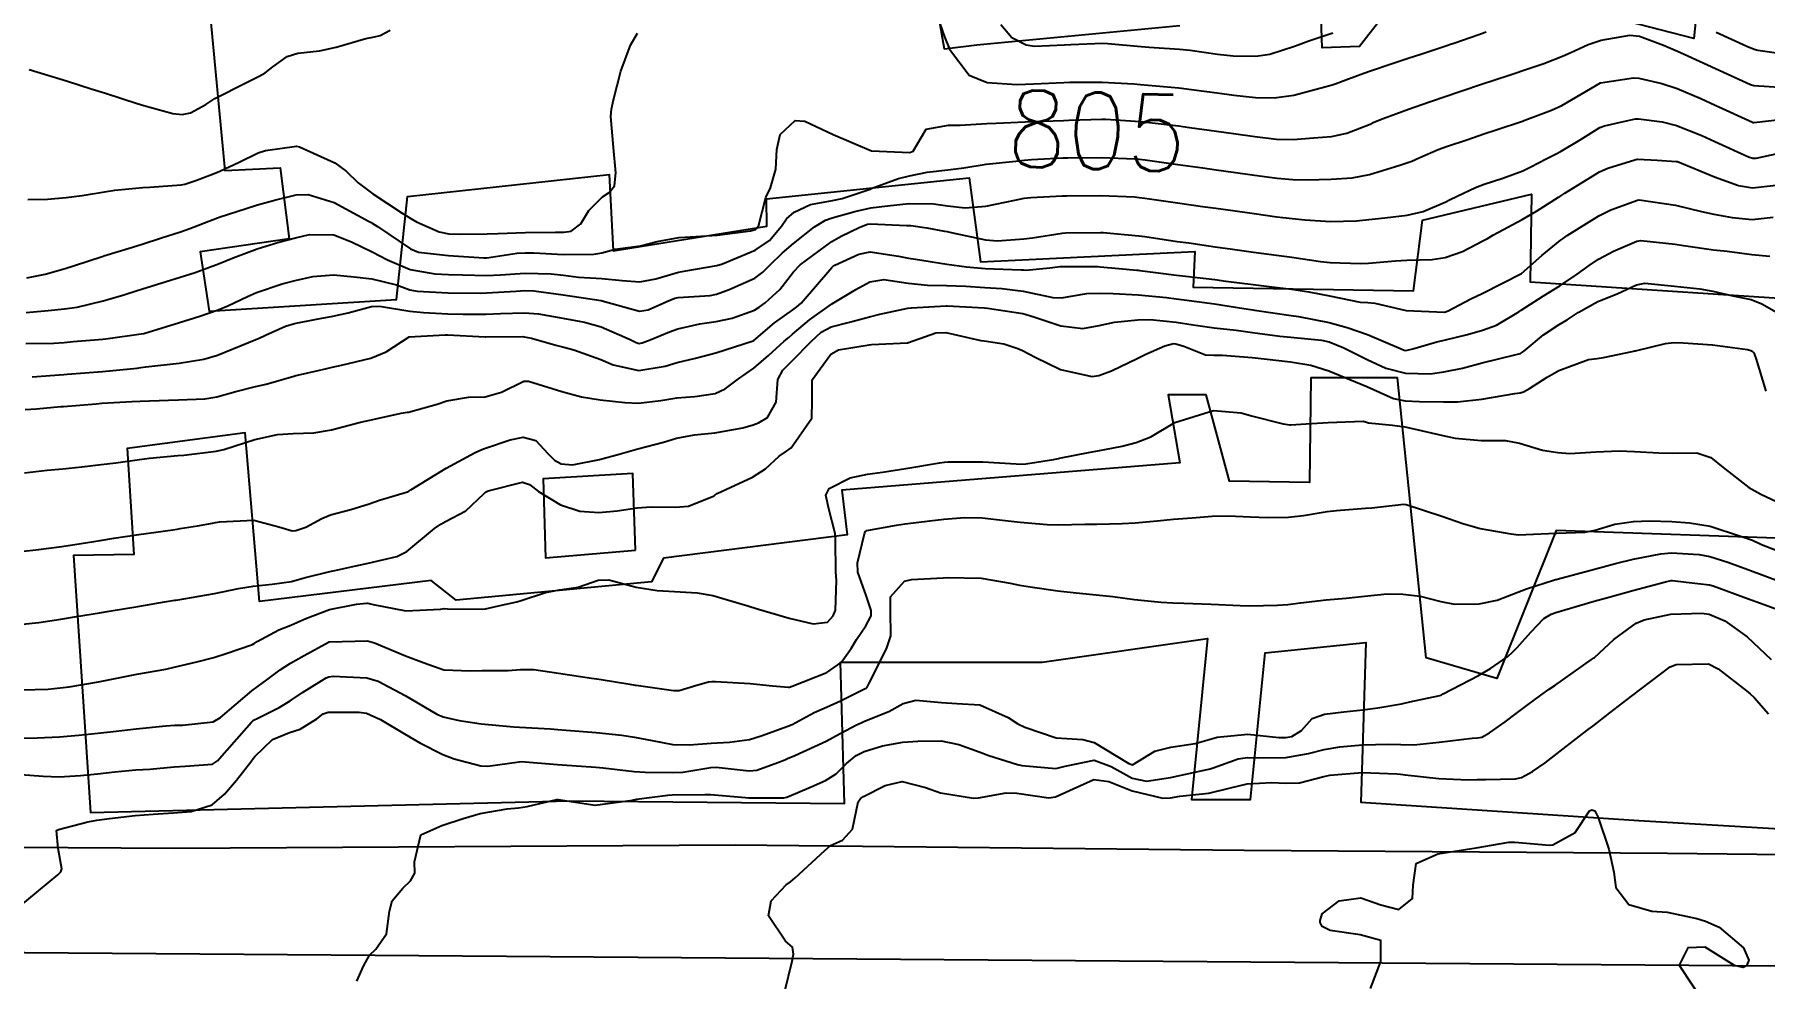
# Model space of a CAD drawing. Header units: metres. Extents: x 307586 to 320046, y 7427249 to 7434250.
# Drawn here: x 319515.8 to 319606.1, y 7428859.9 to 7428909.1 of the extents above; entities that cross this region are included whole.
import ezdxf
from ezdxf.enums import TextEntityAlignment as Align

# ---------------------------------------------------------------- set-up
doc = ezdxf.new("R2010")
doc.units = ezdxf.units.M
doc.header["$MEASUREMENT"] = 0
doc.linetypes.add('CONTINUO', pattern=[0])
for name, color, linetype in [('Cotas', 45, 'Continuous'), ('Curvas de Nivel 1m', 11, 'Continuous'), ('Curvas de Nivel 5m', 15, 'Continuous'), ('Edificações', 30, 'Continuous'), ('TEXTO', 45, 'Continuous'), ('Vias Primárias', 230, 'Continuous')]:
    doc.layers.add(name, color=color, linetype=linetype)
doc.styles.add('Style-STANDARD', font='STANDARD.shx')

msp = doc.modelspace()

# ---------------------------------------------------------------- linework, layer by layer
at = {"layer": 'Curvas de Nivel 1m', "flags": 128}
for points, elevation in [([(319562.873, 7428910.319), (319563.32, 7428909.034), (319563.573, 7428908.388), (319564.599, 7428907.02), (319565.549, 7428906.635), (319567.093, 7428906.531), (319567.549, 7428906.547), (319567.958, 7428906.566), (319569.55, 7428906.644), (319569.853, 7428906.654), (319571.55, 7428906.668), (319573.203, 7428906.569), (319573.549, 7428906.541), (319573.949, 7428906.506), (319575.548, 7428906.363), (319576.874, 7428906.198), (319577.545, 7428906.102), (319578.415, 7428905.98), (319579.543, 7428905.863), (319580.529, 7428905.844), (319581.545, 7428905.984), (319583.163, 7428906.41), (319583.55, 7428906.516), (319583.757, 7428906.582), (319584.269, 7428906.783), (319585.206, 7428907.126), (319585.56, 7428907.252), (319586.688, 7428907.631), (319587.571, 7428907.927), (319588.183, 7428908.125), (319589.581, 7428908.588), (319589.678, 7428908.622), (319589.954, 7428908.716), (319591.158, 7428909.134), (319591.589, 7428909.28)], 804), ([(319566.261, 7428909.671), (319566.823, 7428908.991), (319567.577, 7428908.607), (319568.009, 7428908.543), (319569.578, 7428908.607), (319569.912, 7428908.623), (319571.579, 7428908.687), (319571.838, 7428908.677), (319573.577, 7428908.516), (319573.996, 7428908.487), (319575.575, 7428908.383), (319576.131, 7428908.325), (319577.572, 7428908.116), (319578.391, 7428908.032), (319579.571, 7428908.013), (319580.29, 7428908.115), (319581.579, 7428908.535), (319581.784, 7428908.612), (319582.327, 7428908.809), (319583.587, 7428909.234)], 803), ([(319515.467, 7428900.53), (319516.508, 7428900.553), (319517.469, 7428900.63), (319518.305, 7428900.737), (319519.473, 7428900.928), (319520.014, 7428901.016), (319521.477, 7428901.151), (319521.838, 7428901.175), (319523.48, 7428901.293), (319523.66, 7428901.328), (319524.195, 7428901.503), (319525.116, 7428901.864), (319525.488, 7428902.02), (319526.501, 7428902.483), (319527.498, 7428902.963), (319527.872, 7428903.084), (319529.502, 7428903.312), (319529.652, 7428903.288), (319531.493, 7428902.451), (319532.09, 7428902.012), (319532.706, 7428901.402), (319533.474, 7428900.821), (319535.019, 7428899.815), (319535.455, 7428899.538), (319535.754, 7428899.365), (319536.949, 7428898.848), (319537.447, 7428898.747), (319538.06, 7428898.721), (319539.447, 7428898.74), (319539.996, 7428898.766), (319541.448, 7428898.813), (319543.008, 7428898.836), (319543.448, 7428898.826), (319543.839, 7428898.876), (319544.337, 7428899.261), (319544.758, 7428899.962), (319545.474, 7428900.67), (319545.816, 7428900.907), (319546.092, 7428901.241), (319546.167, 7428901.917), (319546.034, 7428903.242), (319545.899, 7428904.872), (319545.929, 7428905.244), (319546.039, 7428905.744), (319546.429, 7428907.237), (319546.93, 7428908.593), (319547.289, 7428909.224)], 804), ([(319515.549, 7428907.327), (319515.948, 7428907.203), (319517.54, 7428906.712), (319518.787, 7428906.314), (319519.531, 7428906.078), (319521.183, 7428905.543), (319521.522, 7428905.443), (319523.039, 7428905.031), (319523.525, 7428904.963), (319523.97, 7428905.062), (319524.764, 7428905.498), (319525.231, 7428905.798), (319525.538, 7428905.965), (319526.53, 7428906.462), (319527.548, 7428906.976), (319527.856, 7428907.15), (319528.258, 7428907.453), (319529.01, 7428907.994), (319529.56, 7428908.178), (319530.7, 7428908.29), (319531.564, 7428908.479), (319533.118, 7428908.946), (319533.569, 7428909.021), (319533.864, 7428909.093), (319534.391, 7428909.382)], 803), ([(319603.59, 7428909.273), (319605.201, 7428908.534), (319605.581, 7428908.384), (319605.77, 7428908.337), (319607.577, 7428908.076)], 804), ([(319515.393, 7428894.64), (319516.536, 7428894.735), (319517.395, 7428894.82), (319518.053, 7428894.917), (319519.4, 7428895.234), (319519.654, 7428895.304), (319520.476, 7428895.549), (319521.174, 7428895.775), (319521.407, 7428895.845), (319522.688, 7428896.247), (319523.417, 7428896.475), (319524.199, 7428896.728), (319525.43, 7428897.173), (319526.185, 7428897.479), (319527.438, 7428897.964), (319528.579, 7428898.311), (319529.444, 7428898.531), (319530.177, 7428898.702), (319531.446, 7428898.683), (319532.361, 7428898.325), (319533.437, 7428897.804), (319534.248, 7428897.382), (319535.428, 7428896.876), (319536.722, 7428896.647), (319537.426, 7428896.611), (319538.165, 7428896.594), (319539.425, 7428896.569), (319540.136, 7428896.602), (319541.427, 7428896.69), (319542.795, 7428896.648), (319543.426, 7428896.574), (319544.206, 7428896.481), (319545.424, 7428896.404), (319546.49, 7428896.3), (319547.423, 7428896.236), (319548.242, 7428896.394), (319549.428, 7428896.745), (319549.811, 7428896.815), (319551.432, 7428897.093), (319551.729, 7428897.176), (319553.44, 7428897.887), (319554.189, 7428898.399), (319554.808, 7428899.136), (319555.068, 7428899.525), (319555.464, 7428899.875), (319556.323, 7428900.264), (319557.474, 7428900.475), (319557.984, 7428900.586), (319559.433, 7428901.081), (319559.467, 7428901.097), (319559.483, 7428901.104), (319560.924, 7428901.63), (319561.49, 7428901.773), (319562.411, 7428901.965), (319563.493, 7428902.086), (319564.323, 7428902.194), (319565.497, 7428902.382), (319567.048, 7428902.536), (319567.499, 7428902.588), (319567.852, 7428902.623), (319569.5, 7428902.7), (319569.749, 7428902.709), (319571.501, 7428902.726), (319573.252, 7428902.665), (319573.5, 7428902.647), (319573.799, 7428902.608), (319575.498, 7428902.369), (319576.806, 7428902.18), (319577.495, 7428902.08), (319578.388, 7428901.957), (319579.493, 7428901.805), (319580.676, 7428901.643), (319581.49, 7428901.571), (319582.25, 7428901.568), (319583.491, 7428901.597), (319584.6, 7428901.671), (319585.494, 7428901.844), (319587.079, 7428902.326), (319587.5, 7428902.459), (319587.703, 7428902.536), (319588.131, 7428902.734), (319589.09, 7428903.143), (319589.512, 7428903.3), (319590.573, 7428903.654), (319591.522, 7428903.977), (319592.06, 7428904.157), (319593.533, 7428904.643), (319593.552, 7428904.651), (319593.602, 7428904.669), (319595, 7428905.194), (319595.541, 7428905.444), (319597.553, 7428906.62), (319599.28, 7428906.88), (319599.557, 7428906.873), (319600.764, 7428906.588), (319601.55, 7428906.334), (319602.795, 7428905.811), (319603.542, 7428905.464), (319605.498, 7428904.566), (319605.533, 7428904.551), (319605.553, 7428904.55), (319607.536, 7428904.788)], 806), ([(319515.377, 7428893.016), (319516.824, 7428893.034), (319517.378, 7428893.075), (319517.838, 7428893.115), (319519.38, 7428893.243), (319519.666, 7428893.272), (319521.383, 7428893.512), (319521.52, 7428893.538), (319523.389, 7428894.113), (319524.446, 7428894.446), (319525.402, 7428894.771), (319525.908, 7428894.98), (319526.937, 7428895.467), (319527.415, 7428895.672), (319528.743, 7428896.124), (319529.422, 7428896.303), (319530.343, 7428896.511), (319531.425, 7428896.603), (319532.513, 7428896.493), (319533.423, 7428896.394), (319534.712, 7428896.085), (319535.417, 7428895.824), (319535.794, 7428895.742), (319537.416, 7428895.665), (319539.09, 7428895.65), (319539.416, 7428895.659), (319540.967, 7428895.755), (319541.418, 7428895.782), (319541.885, 7428895.76), (319543.416, 7428895.564), (319545.401, 7428895.262), (319545.457, 7428895.249), (319547.405, 7428894.71), (319547.857, 7428894.764), (319548.821, 7428895.206), (319549.236, 7428895.38), (319549.415, 7428895.421), (319551.078, 7428895.521), (319551.417, 7428895.584), (319552.082, 7428895.833), (319553.426, 7428896.418), (319553.84, 7428896.735), (319554.232, 7428897.142), (319554.851, 7428897.724), (319555.444, 7428898.239), (319556.533, 7428899.114), (319557.103, 7428899.46), (319557.46, 7428899.578), (319558.64, 7428899.914), (319559.468, 7428900.1), (319560.337, 7428900.204), (319561.472, 7428900.32), (319562.744, 7428900.313), (319563.475, 7428900.206), (319564.395, 7428900.099), (319565.475, 7428900.191), (319566.996, 7428900.505), (319567.479, 7428900.596), (319567.824, 7428900.632), (319569.481, 7428900.723), (319569.71, 7428900.728), (319571.481, 7428900.741), (319573.234, 7428900.667), (319573.48, 7428900.643), (319573.781, 7428900.606), (319575.478, 7428900.361), (319576.781, 7428900.175), (319577.475, 7428900.077), (319578.371, 7428899.954), (319579.472, 7428899.798), (319580.666, 7428899.633), (319581.47, 7428899.54), (319582.134, 7428899.475), (319583.469, 7428899.378), (319584.819, 7428899.427), (319585.47, 7428899.497), (319586.297, 7428899.583), (319587.473, 7428899.711), (319588.299, 7428899.907), (319589.48, 7428900.417), (319589.681, 7428900.518), (319590.073, 7428900.714), (319591.035, 7428901.157), (319591.489, 7428901.334), (319592.453, 7428901.646), (319593.497, 7428902.038), (319593.919, 7428902.245), (319594.717, 7428902.658), (319595.246, 7428902.914), (319595.509, 7428903.054), (319596.498, 7428903.655), (319597.528, 7428904.29), (319597.763, 7428904.384), (319598.755, 7428904.608), (319599.391, 7428904.745), (319599.534, 7428904.751), (319600.778, 7428904.588), (319601.531, 7428904.403), (319602.837, 7428903.871), (319603.523, 7428903.56), (319605.281, 7428902.767), (319605.515, 7428902.689), (319605.674, 7428902.687), (319607.519, 7428903.096)], 807), ([(319515.695, 7428891.268), (319517.36, 7428891.397), (319517.527, 7428891.412), (319519.363, 7428891.56), (319521.178, 7428891.729), (319521.365, 7428891.756), (319521.624, 7428891.795), (319523.368, 7428891.996), (319524.666, 7428892.201), (319525.372, 7428892.411), (319526.989, 7428893.075), (319527.381, 7428893.23), (319527.542, 7428893.298), (319527.879, 7428893.455), (319528.918, 7428893.917), (319529.392, 7428894.061), (319530.542, 7428894.282), (319531.398, 7428894.444), (319532.19, 7428894.619), (319533.406, 7428894.95), (319533.834, 7428894.958), (319535.403, 7428894.707), (319536.125, 7428894.636), (319537.401, 7428894.572), (319538.191, 7428894.542), (319539.401, 7428894.549), (319540.135, 7428894.58), (319541.403, 7428894.62), (319542.135, 7428894.556), (319543.399, 7428894.341), (319544.519, 7428894.135), (319545.393, 7428893.893), (319546.917, 7428893.227), (319547.224, 7428893.065), (319547.381, 7428893.023), (319547.546, 7428893.053), (319547.947, 7428893.214), (319548.965, 7428893.629), (319549.392, 7428893.784), (319550.544, 7428894.04), (319551.398, 7428894.157), (319552.232, 7428894.336), (319553.407, 7428894.762), (319553.65, 7428894.907), (319553.965, 7428895.144), (319554.72, 7428895.837), (319555.429, 7428896.755), (319555.784, 7428897.125), (319557.445, 7428898.339), (319557.924, 7428898.619), (319558.89, 7428899.086), (319559.293, 7428899.244), (319559.456, 7428899.264), (319561.344, 7428899.172), (319561.455, 7428899.176), (319561.567, 7428899.171), (319562.402, 7428899.046), (319563.314, 7428898.885), (319563.46, 7428898.86), (319563.671, 7428898.817), (319565.454, 7428898.429), (319566.076, 7428898.378), (319567.455, 7428898.472), (319567.905, 7428898.526), (319569.46, 7428898.77), (319569.63, 7428898.788), (319571.461, 7428898.807), (319571.595, 7428898.804), (319573.459, 7428898.632), (319573.77, 7428898.595), (319575.455, 7428898.348), (319576.073, 7428898.262), (319577.451, 7428898.069), (319578.357, 7428897.943), (319579.447, 7428897.791), (319580.643, 7428897.63), (319581.443, 7428897.517), (319582.935, 7428897.304), (319583.44, 7428897.249), (319585.023, 7428897.19), (319585.439, 7428897.208), (319586.852, 7428897.339), (319587.442, 7428897.369), (319588.764, 7428897.406), (319589.445, 7428897.509), (319590.346, 7428897.815), (319591.458, 7428898.384), (319591.652, 7428898.505), (319591.978, 7428898.692), (319593.471, 7428899.481), (319594.209, 7428899.929), (319595.361, 7428900.651), (319595.439, 7428900.695), (319595.484, 7428900.724), (319595.694, 7428900.856), (319597.496, 7428901.978), (319597.938, 7428902.176), (319599.35, 7428902.602), (319599.471, 7428902.633), (319599.504, 7428902.641), (319600.508, 7428902.59), (319601.512, 7428902.525), (319601.58, 7428902.511), (319603.5, 7428901.714), (319604.764, 7428901.267), (319605.492, 7428901.149), (319606.726, 7428901.28)], 808), ([(319515.332, 7428889.567), (319515.924, 7428889.601), (319517.198, 7428889.719), (319517.335, 7428889.731), (319519.034, 7428889.867), (319519.338, 7428889.891), (319520.898, 7428889.986), (319521.34, 7428890.008), (319522.808, 7428890.051), (319523.341, 7428890.072), (319524.704, 7428890.134), (319525.344, 7428890.227), (319526.323, 7428890.5), (319527.353, 7428890.772), (319527.911, 7428890.898), (319529.361, 7428891.315), (319529.46, 7428891.34), (319529.869, 7428891.435), (319531.079, 7428891.71), (319531.366, 7428891.777), (319531.84, 7428891.885), (319533.371, 7428892.242), (319534.183, 7428892.573), (319535.383, 7428893.37), (319537.263, 7428893.463), (319537.385, 7428893.462), (319539.345, 7428893.359), (319539.383, 7428893.358), (319541.31, 7428893.375), (319541.384, 7428893.369), (319541.769, 7428893.294), (319543.038, 7428892.933), (319543.379, 7428892.836), (319543.965, 7428892.676), (319545.372, 7428892.182), (319546.027, 7428891.898), (319547.367, 7428891.608), (319548.743, 7428891.833), (319549.371, 7428892.021), (319550.315, 7428892.249), (319551.376, 7428892.525), (319553.335, 7428893.151), (319553.37, 7428893.163), (319554.45, 7428894.086), (319555.408, 7428894.774), (319555.611, 7428894.926), (319555.828, 7428895.124), (319557.432, 7428896.985), (319557.493, 7428897.039), (319557.601, 7428897.098), (319558.846, 7428897.678), (319559.44, 7428897.806), (319560.922, 7428897.581), (319561.437, 7428897.473), (319561.801, 7428897.417), (319563.435, 7428897.161), (319564.461, 7428897.02), (319565.432, 7428896.938), (319567.318, 7428896.868), (319567.432, 7428896.857), (319567.568, 7428896.843), (319568.816, 7428896.966), (319569.358, 7428897.037), (319569.434, 7428897.038), (319571.346, 7428897.029), (319571.434, 7428897.025), (319572.423, 7428896.925), (319573.362, 7428896.841), (319573.432, 7428896.835), (319573.514, 7428896.827), (319575.43, 7428896.579), (319576.972, 7428896.41), (319577.428, 7428896.351), (319578.007, 7428896.275), (319579.425, 7428896.097), (319580.27, 7428895.986), (319581.423, 7428895.845), (319582.335, 7428895.72), (319583.42, 7428895.504), (319585.012, 7428895.179), (319585.417, 7428895.147), (319585.771, 7428895.119), (319587.413, 7428894.74), (319589.412, 7428894.653), (319589.471, 7428894.661), (319589.609, 7428894.718), (319590.787, 7428895.339), (319591.422, 7428895.639), (319593.433, 7428896.67), (319594.493, 7428897.613), (319595.459, 7428898.395), (319595.604, 7428898.504), (319595.809, 7428898.645), (319597.474, 7428899.686), (319598.096, 7428899.995), (319599.482, 7428900.498), (319599.572, 7428900.509), (319601.479, 7428900.232), (319602.823, 7428899.906), (319603.475, 7428899.762), (319604.421, 7428899.593), (319605.472, 7428899.486), (319606.563, 7428899.603)], 809), ([(319515.249, 7428882.176), (319515.897, 7428882.247), (319517.251, 7428882.415), (319518.257, 7428882.566), (319519.255, 7428882.727), (319519.965, 7428882.844), (319521.258, 7428883.038), (319523.034, 7428883.287), (319523.261, 7428883.323), (319523.422, 7428883.348), (319524.335, 7428883.499), (319525.114, 7428883.642), (319525.265, 7428883.665), (319525.477, 7428883.698), (319527.268, 7428883.783), (319528.565, 7428883.447), (319529.261, 7428883.236), (319529.456, 7428883.243), (319529.981, 7428883.433), (319530.81, 7428883.885), (319531.273, 7428884.062), (319532.34, 7428884.341), (319533.282, 7428884.638), (319533.831, 7428884.839), (319535.291, 7428885.267), (319535.361, 7428885.299), (319535.469, 7428885.367), (319537.304, 7428886.497), (319538.829, 7428887.325), (319539.162, 7428887.474), (319539.315, 7428887.529), (319540.64, 7428887.986), (319541.321, 7428888.124), (319541.983, 7428887.954), (319542.617, 7428887.28), (319542.958, 7428886.924), (319543.307, 7428886.726), (319543.894, 7428886.677), (319545.31, 7428886.952), (319546.329, 7428887.235), (319547.316, 7428887.515), (319548.657, 7428887.869), (319549.322, 7428888.07), (319550.263, 7428888.251), (319551.325, 7428888.352), (319552.785, 7428888.615), (319553.329, 7428888.76), (319553.61, 7428888.867), (319554.081, 7428889.143), (319554.535, 7428889.948), (319554.621, 7428891.137), (319554.879, 7428891.624), (319555.373, 7428892.11), (319556.353, 7428893.115), (319556.888, 7428893.61), (319557.395, 7428893.88), (319558.354, 7428894.135), (319559.403, 7428894.414), (319559.942, 7428894.538), (319561.41, 7428894.857), (319561.587, 7428894.881), (319563.412, 7428894.984), (319563.46, 7428894.981), (319565.411, 7428894.87), (319565.565, 7428894.853), (319567.407, 7428894.576), (319567.976, 7428894.403), (319569.397, 7428893.93), (319570.543, 7428893.801), (319571.398, 7428893.959), (319572.196, 7428894.133), (319573.403, 7428894.248), (319574.044, 7428894.263), (319575.402, 7428894.133), (319576.288, 7428893.988), (319577.397, 7428893.832), (319578.539, 7428893.705), (319579.394, 7428893.594), (319580.812, 7428893.405), (319581.391, 7428893.338), (319582.998, 7428893.186), (319583.388, 7428893.101), (319584.168, 7428892.782), (319585.377, 7428892.177), (319586.352, 7428891.735), (319587.37, 7428891.459), (319588.664, 7428891.433), (319589.371, 7428891.533), (319590.349, 7428891.734), (319591.376, 7428892.001), (319593.147, 7428892.44), (319593.381, 7428892.499), (319593.493, 7428892.558), (319593.629, 7428892.668), (319594.589, 7428893.464), (319595.403, 7428894.003), (319595.809, 7428894.242), (319596.384, 7428894.635), (319597.419, 7428895.2), (319598.429, 7428895.604), (319599.428, 7428896.072), (319599.864, 7428896.16), (319601.427, 7428896.011), (319602.737, 7428895.871), (319603.425, 7428895.741), (319604.456, 7428895.507), (319605.421, 7428895.31), (319605.976, 7428895.079), (319606.994, 7428894.506)], 811), ([(319515.2, 7428878.356), (319516.05, 7428878.446), (319517.203, 7428878.614), (319518.018, 7428878.758), (319519.207, 7428878.956), (319519.724, 7428879.039), (319521.21, 7428879.289), (319522.598, 7428879.519), (319523.121, 7428879.605), (319523.215, 7428879.622), (319524.82, 7428879.893), (319525.22, 7428879.969), (319526.477, 7428880.219), (319527.226, 7428880.351), (319528.228, 7428880.45), (319529.23, 7428880.585), (319529.895, 7428880.771), (319531.238, 7428881.111), (319531.496, 7428881.159), (319532.599, 7428881.4), (319533.244, 7428881.541), (319534.731, 7428881.893), (319535.251, 7428882.157), (319536.7, 7428883.348), (319537.021, 7428883.59), (319537.269, 7428883.72), (319538.329, 7428884.277), (319539.291, 7428885.188), (319539.358, 7428885.253), (319539.502, 7428885.318), (319541.298, 7428885.775), (319541.655, 7428885.653), (319542.123, 7428885.288), (319543.283, 7428884.583), (319544.279, 7428884.258), (319545.277, 7428884.193), (319546.232, 7428884.282), (319547.281, 7428884.433), (319548.015, 7428884.48), (319549.282, 7428884.468), (319549.952, 7428884.524), (319551.291, 7428885.063), (319551.355, 7428885.116), (319551.456, 7428885.178), (319553.302, 7428886.043), (319553.974, 7428886.476), (319554.684, 7428887.136), (319555.063, 7428887.385), (319555.317, 7428887.574), (319556.393, 7428889.114), (319556.416, 7428890.045), (319556.409, 7428891.114), (319557.377, 7428892.464), (319557.793, 7428892.681), (319559.382, 7428892.943), (319559.503, 7428892.958), (319561.383, 7428893.042), (319561.438, 7428893.059), (319562.857, 7428893.572), (319563.391, 7428893.587), (319565.221, 7428893.176), (319565.385, 7428893.146), (319566.412, 7428892.995), (319567.148, 7428892.751), (319567.38, 7428892.651), (319568.043, 7428892.307), (319569.37, 7428891.65), (319571.015, 7428891.295), (319571.367, 7428891.338), (319572.03, 7428891.59), (319573.376, 7428892.232), (319573.824, 7428892.46), (319574.809, 7428892.896), (319575.268, 7428893.008), (319575.385, 7428893), (319575.802, 7428892.884), (319576.939, 7428892.427), (319577.378, 7428892.397), (319577.834, 7428892.399), (319579.377, 7428892.276), (319579.998, 7428892.213), (319581.375, 7428892.052), (319582.445, 7428891.875), (319583.371, 7428891.591), (319585.363, 7428890.77), (319586.759, 7428890.151), (319587.356, 7428890.025), (319588.104, 7428889.984), (319589.355, 7428889.967), (319590.095, 7428889.973), (319591.357, 7428890.106), (319593.089, 7428890.403), (319593.361, 7428890.439), (319593.54, 7428890.489), (319593.858, 7428890.665), (319594.769, 7428891.256), (319595.373, 7428891.61), (319596.927, 7428892.175), (319597.379, 7428892.238), (319597.719, 7428892.277), (319599.217, 7428892.602), (319599.352, 7428892.632), (319599.384, 7428892.64), (319600.95, 7428893.023), (319601.39, 7428893.069), (319601.874, 7428893.056), (319603.397, 7428892.944), (319605.225, 7428892.701), (319605.394, 7428892.653), (319605.476, 7428892.611), (319605.554, 7428892.528), (319605.662, 7428892.252), (319606.183, 7428890.518)], 812), ([(319515.156, 7428874.94), (319516.529, 7428874.962), (319517.157, 7428875.031), (319517.637, 7428875.097), (319519.161, 7428875.344), (319519.341, 7428875.378), (319520.213, 7428875.55), (319520.99, 7428875.717), (319521.166, 7428875.752), (319522.669, 7428876.019), (319523.172, 7428876.126), (319524.286, 7428876.389), (319525.18, 7428876.622), (319525.827, 7428876.836), (319527.191, 7428877.307), (319527.294, 7428877.357), (319527.45, 7428877.457), (319528.572, 7428878.073), (319529.202, 7428878.315), (319529.989, 7428878.648), (319531.21, 7428879.121), (319532.625, 7428879.399), (319533.145, 7428879.46), (319533.214, 7428879.46), (319533.491, 7428879.387), (319535.21, 7428879.051), (319537.019, 7428879.151), (319537.211, 7428879.17), (319537.385, 7428879.164), (319539.211, 7428879.147), (319539.366, 7428879.164), (319540.033, 7428879.312), (319540.991, 7428879.528), (319541.217, 7428879.589), (319542.494, 7428880.011), (319543.226, 7428880.148), (319544.199, 7428880.29), (319545.234, 7428880.655), (319545.8, 7428880.676), (319547.229, 7428880.286), (319548.319, 7428880.116), (319549.226, 7428880.07), (319550.413, 7428880), (319551.223, 7428879.852), (319553.047, 7428879.321), (319553.215, 7428879.269), (319553.616, 7428879.146), (319555.208, 7428878.679), (319556.47, 7428878.376), (319557.207, 7428878.47), (319557.514, 7428878.792), (319557.634, 7428879.096), (319557.684, 7428880.648), (319557.646, 7428881.096), (319557.629, 7428882.727), (319557.614, 7428883.096), (319557.282, 7428884.386), (319557.119, 7428885.103), (319557.296, 7428885.452), (319558.393, 7428885.998), (319559.304, 7428886.197), (319560.073, 7428886.305), (319561.307, 7428886.493), (319563.062, 7428886.785), (319563.311, 7428886.817), (319563.506, 7428886.833), (319565.311, 7428886.838), (319567.062, 7428886.735), (319567.31, 7428886.716), (319567.56, 7428886.728), (319569.01, 7428886.963), (319569.259, 7428887.016), (319569.314, 7428887.031), (319570.914, 7428887.349), (319571.32, 7428887.405), (319572.596, 7428887.649), (319573.327, 7428887.849), (319574.089, 7428888.145), (319575.343, 7428888.89), (319577.349, 7428889.518), (319578.803, 7428889.391), (319579.347, 7428889.241), (319581.002, 7428888.823), (319581.342, 7428888.771), (319581.388, 7428888.773), (319581.919, 7428888.811), (319583.344, 7428888.896), (319585.166, 7428888.951), (319585.344, 7428888.9), (319585.447, 7428888.872), (319586.706, 7428888.75), (319587.342, 7428888.667), (319587.43, 7428888.65), (319589.335, 7428888.208), (319589.974, 7428888.073), (319591.332, 7428887.954), (319592.593, 7428887.942), (319593.33, 7428887.803), (319594.536, 7428887.446), (319595.323, 7428887.322), (319595.957, 7428887.275), (319597.324, 7428887.356), (319598.525, 7428887.408), (319599.325, 7428887.375), (319600.608, 7428887.303), (319601.324, 7428887.294), (319602.584, 7428887.302), (319603.321, 7428887.06), (319603.953, 7428886.544), (319605.303, 7428885.492), (319605.92, 7428885.142), (319607.293, 7428884.5)], 813), ([(319515.131, 7428872.405), (319515.957, 7428872.424), (319517.132, 7428872.475), (319518.137, 7428872.566), (319519.134, 7428872.678), (319519.923, 7428872.764), (319521.136, 7428872.893), (319522.676, 7428873.055), (319523.139, 7428873.089), (319523.549, 7428873.095), (319525.141, 7428873.253), (319525.525, 7428873.484), (319527.157, 7428874.887), (319527.492, 7428875.124), (319527.951, 7428875.452), (319528.64, 7428875.983), (319529.182, 7428876.326), (319529.894, 7428876.725), (319531.162, 7428877.42), (319531.181, 7428877.432), (319531.214, 7428877.441), (319533.194, 7428877.488), (319533.571, 7428877.386), (319535.186, 7428876.71), (319536.167, 7428876.34), (319537.179, 7428875.983), (319538.58, 7428875.925), (319539.179, 7428875.945), (319540.543, 7428875.942), (319541.18, 7428875.999), (319541.882, 7428875.991), (319543.178, 7428875.801), (319544.887, 7428875.542), (319545.175, 7428875.501), (319545.398, 7428875.469), (319546.901, 7428875.224), (319547.172, 7428875.18), (319547.22, 7428875.172), (319549.168, 7428874.891), (319549.466, 7428874.898), (319550.448, 7428875.187), (319551.008, 7428875.349), (319551.175, 7428875.365), (319551.357, 7428875.36), (319553.174, 7428875.26), (319554.34, 7428875.138), (319555.172, 7428875.065), (319555.226, 7428875.075), (319555.366, 7428875.127), (319557.18, 7428875.844), (319557.918, 7428876.361), (319558.44, 7428877.088), (319558.718, 7428877.564), (319559.205, 7428878.273), (319559.485, 7428878.802), (319559.486, 7428879.077), (319559.225, 7428879.855), (319558.799, 7428881.084), (319558.775, 7428881.558), (319559.142, 7428883.081), (319559.172, 7428883.174), (319559.265, 7428883.244), (319560.81, 7428883.524), (319561.271, 7428883.596), (319562.551, 7428883.763), (319563.275, 7428883.85), (319564.37, 7428883.926), (319565.276, 7428883.906), (319566.487, 7428883.779), (319567.273, 7428883.681), (319568.676, 7428883.561), (319569.272, 7428883.542), (319570.645, 7428883.573), (319571.273, 7428883.588), (319572.586, 7428883.608), (319573.274, 7428883.647), (319574.414, 7428883.76), (319575.277, 7428883.844), (319576.236, 7428883.918), (319577.28, 7428883.997), (319578.116, 7428884.016), (319579.28, 7428883.969), (319580.178, 7428883.933), (319581.28, 7428883.951), (319582.052, 7428884.038), (319583.285, 7428884.244), (319583.769, 7428884.302), (319585.288, 7428884.411), (319585.613, 7428884.44), (319587.291, 7428884.622), (319587.417, 7428884.613), (319589.282, 7428884.003), (319590.376, 7428883.61), (319591.273, 7428883.351), (319592.876, 7428883.069), (319593.268, 7428883.033), (319594.836, 7428883.088), (319595.27, 7428883.114), (319596.737, 7428883.162), (319597.273, 7428883.277), (319598.299, 7428883.588), (319599.28, 7428883.716), (319600.117, 7428883.755), (319601.28, 7428883.722), (319602.198, 7428883.648), (319603.277, 7428883.471), (319604.855, 7428882.957), (319605.276, 7428882.819), (319605.486, 7428882.738), (319605.961, 7428882.52), (319607.266, 7428882.007)], 814), ([(319515.023, 7428863.61), (319517.04, 7428865.276), (319517.196, 7428865.424), (319517.242, 7428865.578), (319517.059, 7428866.648), (319516.977, 7428867.581), (319517.074, 7428867.642), (319518.597, 7428868.046), (319519.079, 7428868.13), (319519.742, 7428868.216), (319521.081, 7428868.378), (319522.007, 7428868.445), (319523.083, 7428868.513), (319523.998, 7428868.586), (319525.087, 7428868.934), (319525.73, 7428869.48), (319526.358, 7428870.217), (319527.119, 7428871.175), (319527.242, 7428871.338), (319527.327, 7428871.458), (319528.247, 7428872.334), (319529.136, 7428872.711), (319529.693, 7428872.878), (319530.56, 7428873.426), (319530.896, 7428873.674), (319531.148, 7428873.763), (319532.77, 7428873.774), (319533.148, 7428873.708), (319533.878, 7428873.383), (319535.136, 7428872.636), (319535.929, 7428872.156), (319537.125, 7428871.555), (319537.732, 7428871.334), (319539.118, 7428870.968), (319539.483, 7428870.949), (319541.121, 7428871.18), (319541.228, 7428871.183), (319543.12, 7428871.042), (319543.368, 7428871.019), (319545.118, 7428870.902), (319545.494, 7428870.867), (319547.115, 7428870.671), (319547.69, 7428870.639), (319549.114, 7428870.609), (319549.665, 7428870.641), (319551.119, 7428870.879), (319551.4, 7428870.886), (319553.116, 7428870.698), (319553.53, 7428870.732), (319554.623, 7428871.135), (319554.976, 7428871.279), (319555.125, 7428871.34), (319555.506, 7428871.504), (319557.134, 7428872.253), (319557.679, 7428872.553), (319558.698, 7428873.084), (319558.999, 7428873.227), (319559.146, 7428873.289), (319560.406, 7428873.809), (319561.16, 7428874.216), (319561.819, 7428874.387), (319563.162, 7428874.271), (319563.956, 7428874.227), (319565.16, 7428874.148), (319566.646, 7428873.492), (319567.146, 7428873.165), (319567.517, 7428872.976), (319569.138, 7428872.429), (319570.534, 7428872.336), (319571.135, 7428872.185), (319572.944, 7428871.093), (319573.124, 7428871.016), (319574.299, 7428871.731), (319575.133, 7428871.947), (319576.395, 7428872.131), (319577.138, 7428872.337), (319577.542, 7428872.453), (319579.141, 7428872.612), (319580.775, 7428872.451), (319581.139, 7428872.437), (319581.447, 7428872.5), (319581.959, 7428872.802), (319582.515, 7428873.434), (319583.156, 7428873.663), (319584.153, 7428873.785), (319585.16, 7428873.894), (319585.935, 7428873.984), (319587.165, 7428874.207), (319587.6, 7428874.302), (319589.172, 7428874.638), (319589.232, 7428874.659), (319589.351, 7428874.717), (319591.183, 7428875.678), (319591.818, 7428876.052), (319592.712, 7428876.675), (319592.969, 7428876.9), (319593.2, 7428877.141), (319593.927, 7428877.948), (319594.598, 7428878.656), (319594.988, 7428878.89), (319595.226, 7428878.973), (319595.689, 7428879.104), (319597.232, 7428879.556), (319598.059, 7428879.788), (319599.238, 7428880.112), (319600.953, 7428880.574), (319601.244, 7428880.636), (319601.314, 7428880.64), (319602.02, 7428880.562), (319603.241, 7428880.408), (319603.428, 7428880.361), (319605.235, 7428879.696), (319606.095, 7428879.38), (319607.228, 7428878.963)], 816), ([(319532.651, 7428859.72), (319532.99, 7428860.505), (319533.308, 7428861.077), (319533.628, 7428861.384), (319534.198, 7428862.191), (319534.343, 7428863.377), (319534.488, 7428863.918), (319535.041, 7428864.571), (319535.449, 7428864.962), (319535.666, 7428865.361), (319535.651, 7428865.953), (319535.979, 7428867.356), (319537.078, 7428867.842), (319538.201, 7428868.209), (319539.085, 7428868.483), (319540.498, 7428868.71), (319541.088, 7428868.767), (319541.534, 7428868.84), (319543.092, 7428869.213), (319543.151, 7428869.21), (319545.089, 7428868.906), (319547.04, 7428869.169), (319547.093, 7428869.182), (319547.123, 7428869.189), (319547.248, 7428869.218), (319548.872, 7428869.427), (319549.097, 7428869.441), (319550.8, 7428869.472), (319551.097, 7428869.47), (319552.939, 7428869.307), (319553.095, 7428869.298), (319554.929, 7428869.298), (319555.096, 7428869.333), (319556.351, 7428869.864), (319557.109, 7428870.197), (319557.656, 7428870.553), (319558.21, 7428871.089), (319558.706, 7428871.506), (319559.129, 7428871.717), (319560.076, 7428872.01), (319561.134, 7428872.202), (319561.919, 7428872.258), (319563.135, 7428872.267), (319564.071, 7428872.083), (319565.13, 7428871.694), (319565.633, 7428871.508), (319567.123, 7428871.029), (319567.356, 7428870.978), (319569.122, 7428870.827), (319569.615, 7428870.953), (319571.126, 7428871.253), (319572.021, 7428870.921), (319573.117, 7428870.315), (319573.853, 7428870.165), (319575.117, 7428870.346), (319577.029, 7428870.768), (319577.122, 7428870.785), (319577.182, 7428870.8), (319577.34, 7428870.858), (319578.639, 7428871.334), (319579.129, 7428871.407), (319579.682, 7428871.385), (319581.129, 7428871.402), (319582.321, 7428871.608), (319583.133, 7428871.82), (319583.955, 7428871.961), (319585.136, 7428872.055), (319586.487, 7428872.1), (319587.136, 7428872.073), (319587.805, 7428872.065), (319589.138, 7428872.195), (319590.855, 7428872.409), (319591.14, 7428872.427), (319591.363, 7428872.465), (319591.758, 7428872.684), (319592.572, 7428873.255), (319593.158, 7428873.693), (319593.712, 7428874.117), (319594.437, 7428874.657), (319594.871, 7428874.958), (319595.178, 7428875.166), (319597.078, 7428876.508), (319597.193, 7428876.586), (319597.211, 7428876.601), (319597.235, 7428876.62), (319598.251, 7428877.565), (319599.218, 7428878.282), (319599.412, 7428878.406), (319599.844, 7428878.591), (319601.226, 7428878.877), (319602.84, 7428878.941), (319603.226, 7428878.877), (319604.051, 7428878.542), (319605.21, 7428877.702), (319606.464, 7428876.511)], 817), ([(319554.973, 7428859.13), (319555.364, 7428860.758), (319555.437, 7428861.123), (319555.382, 7428861.5), (319555.01, 7428861.805), (319554.128, 7428863.139), (319554.265, 7428863.908), (319555.047, 7428864.744), (319555.272, 7428864.905), (319555.515, 7428865.123), (319557.067, 7428866.547), (319557.371, 7428866.796), (319557.99, 7428867.091), (319558.508, 7428867.657), (319558.809, 7428869.083), (319558.927, 7428869.25), (319559.097, 7428869.369), (319560.227, 7428869.943), (319561.109, 7428870.14), (319562.317, 7428869.826), (319563.101, 7428869.556), (319564.837, 7428869.272), (319565.097, 7428869.287), (319566.536, 7428869.554), (319567.101, 7428869.537), (319568.771, 7428869.298), (319569.107, 7428869.342), (319569.838, 7428869.677), (319571.116, 7428870.256), (319571.894, 7428870.144), (319573.11, 7428869.665), (319574.718, 7428869.282), (319575.107, 7428869.299), (319575.6, 7428869.374), (319577.11, 7428869.531), (319578.17, 7428869.792), (319579.115, 7428870.024), (319580.394, 7428870.1), (319581.115, 7428870.058), (319581.841, 7428870.078), (319583.119, 7428870.399), (319583.434, 7428870.472), (319585.121, 7428870.616), (319586.928, 7428870.55), (319587.121, 7428870.528), (319587.359, 7428870.499), (319589.119, 7428870.299), (319590.657, 7428870.235), (319591.118, 7428870.243), (319591.555, 7428870.25), (319593.119, 7428870.287), (319593.436, 7428870.35), (319594.009, 7428870.661), (319594.66, 7428871.122), (319595.131, 7428871.48), (319596.616, 7428872.628), (319596.915, 7428872.855), (319597.149, 7428873.039), (319598.044, 7428873.727), (319599.173, 7428874.6), (319601.189, 7428876.131), (319601.497, 7428876.26), (319603.19, 7428876.287), (319603.695, 7428876.037), (319605.176, 7428874.871), (319605.369, 7428874.721), (319605.576, 7428874.524), (319606.32, 7428873.672)], 818), ([(319585.557, 7428859.33), (319586.093, 7428860.754), (319586.098, 7428861.838), (319585.017, 7428862.141), (319583.443, 7428862.362), (319583.021, 7428862.581), (319582.932, 7428862.791), (319582.927, 7428862.888), (319583.03, 7428863.235), (319583.91, 7428863.912), (319585.042, 7428864.065), (319586.092, 7428863.699), (319587.034, 7428863.471), (319587.738, 7428864.037), (319587.78, 7428864.733), (319587.937, 7428865.858), (319589.069, 7428866.37), (319591.073, 7428866.69), (319592.768, 7428866.983), (319593.077, 7428866.971), (319594.901, 7428866.827), (319595.076, 7428866.841), (319596.228, 7428867.491), (319596.979, 7428868.622), (319597.103, 7428868.673), (319597.261, 7428868.618), (319597.443, 7428868.272), (319597.985, 7428866.611), (319598.259, 7428865.41), (319598.364, 7428864.607), (319599.04, 7428863.725), (319600.235, 7428863.382), (319601.034, 7428863.319), (319602.586, 7428862.998), (319603.028, 7428862.861), (319603.747, 7428862.543), (319605.012, 7428861.455), (319605.296, 7428860.816), (319605.177, 7428860.527), (319605.002, 7428860.439), (319604.551, 7428860.535), (319603.012, 7428861.503), (319602.112, 7428861.459), (319601.67, 7428860.563), (319602.983, 7428858.55)], 819)]:
    msp.add_lwpolyline(points, dxfattribs=dict(at, elevation=elevation))
at = {"layer": 'Curvas de Nivel 5m', "flags": 128}
for points, elevation in [([(319515.416, 7428896.45), (319516.372, 7428896.642), (319517.423, 7428896.937), (319517.907, 7428897.094), (319519.358, 7428897.561), (319519.414, 7428897.579), (319519.433, 7428897.585), (319520.933, 7428898.05), (319521.44, 7428898.209), (319522.443, 7428898.525), (319523.446, 7428898.847), (319523.934, 7428899.019), (319525.148, 7428899.493), (319525.371, 7428899.574), (319525.455, 7428899.605), (319526.864, 7428900.067), (319527.465, 7428900.25), (319528.409, 7428900.511), (319529.473, 7428900.785), (319530.11, 7428900.797), (319531.467, 7428900.371), (319533.288, 7428899.392), (319533.393, 7428899.332), (319533.452, 7428899.291), (319533.722, 7428899.115), (319535.439, 7428897.95), (319535.865, 7428897.791), (319537.436, 7428897.61), (319539.272, 7428897.485), (319539.435, 7428897.492), (319541.018, 7428897.724), (319541.437, 7428897.755), (319541.891, 7428897.747), (319543.437, 7428897.656), (319545.02, 7428897.672), (319545.438, 7428897.756), (319546.133, 7428897.932), (319547.442, 7428898.107), (319548.315, 7428898.34), (319549.446, 7428898.547), (319550.052, 7428898.589), (319551.448, 7428898.676), (319553.185, 7428898.889), (319553.451, 7428898.975), (319553.555, 7428899.046), (319553.616, 7428899.148), (319553.99, 7428900.63), (319554.231, 7428901.143), (319554.521, 7428902.111), (319554.573, 7428903.139), (319554.732, 7428903.92), (319555.526, 7428904.662), (319556.027, 7428904.621), (319557.515, 7428903.93), (319559.503, 7428903.08), (319561.502, 7428902.991), (319561.678, 7428903.057), (319562.364, 7428904.204), (319563.524, 7428904.416), (319564.13, 7428904.418), (319565.525, 7428904.5), (319566.01, 7428904.518), (319567.527, 7428904.584), (319567.904, 7428904.6), (319569.528, 7428904.663), (319569.809, 7428904.677), (319571.53, 7428904.733), (319571.738, 7428904.729), (319573.528, 7428904.606), (319573.859, 7428904.575), (319575.525, 7428904.377), (319576.108, 7428904.297), (319577.521, 7428904.097), (319578.397, 7428903.974), (319579.518, 7428903.821), (319580.654, 7428903.691), (319581.516, 7428903.674), (319582.575, 7428903.746), (319583.519, 7428903.831), (319584.315, 7428903.988), (319585.528, 7428904.472), (319585.734, 7428904.563), (319586.211, 7428904.76), (319587.538, 7428905.258), (319588.631, 7428905.64), (319589.545, 7428905.951), (319590.118, 7428906.144), (319591.552, 7428906.623), (319591.785, 7428906.697), (319593.105, 7428907.132), (319593.562, 7428907.286), (319594.59, 7428907.637), (319595.573, 7428908.01), (319596.008, 7428908.212), (319596.915, 7428908.63), (319597.585, 7428908.854), (319599.083, 7428909.11), (319599.587, 7428909.055), (319600.851, 7428908.587), (319601.578, 7428908.272), (319602.113, 7428908.034), (319603.565, 7428907.366), (319605.379, 7428906.532), (319605.552, 7428906.485), (319607.415, 7428906.365)], 805), ([(319515.293, 7428886.267), (319516.488, 7428886.399), (319517.296, 7428886.475), (319518.298, 7428886.57), (319519.3, 7428886.69), (319520.062, 7428886.792), (319521.304, 7428886.959), (319521.817, 7428887.02), (319523.308, 7428887.161), (319523.623, 7428887.192), (319525.311, 7428887.393), (319525.705, 7428887.484), (319527.318, 7428888.005), (319528.511, 7428888.258), (319529.322, 7428888.308), (319530.407, 7428888.344), (319531.324, 7428888.5), (319532.844, 7428888.913), (319533.329, 7428889.02), (319533.636, 7428889.081), (319534.964, 7428889.374), (319535.278, 7428889.427), (319535.334, 7428889.438), (319536.846, 7428889.842), (319537.343, 7428890.017), (319538.469, 7428890.206), (319539.347, 7428890.234), (319540.189, 7428890.473), (319541.359, 7428891.043), (319541.602, 7428891.054), (319543.351, 7428890.504), (319544.371, 7428890.236), (319545.345, 7428890.068), (319546.637, 7428889.937), (319547.343, 7428889.906), (319548.514, 7428890.039), (319549.348, 7428890.183), (319550.288, 7428890.252), (319551.351, 7428890.412), (319551.872, 7428890.655), (319552.567, 7428891.162), (319553.369, 7428891.735), (319554.136, 7428892.381), (319554.949, 7428893.134), (319555.187, 7428893.331), (319555.389, 7428893.503), (319556.274, 7428894.242), (319557.413, 7428895.072), (319557.43, 7428895.082), (319557.472, 7428895.099), (319558.682, 7428895.826), (319559.424, 7428896.237), (319560.149, 7428896.349), (319561.424, 7428896.169), (319562.436, 7428896.058), (319563.423, 7428896.038), (319564.439, 7428896.004), (319565.422, 7428895.939), (319566.313, 7428895.887), (319567.421, 7428895.742), (319568.97, 7428895.412), (319569.417, 7428895.391), (319570.744, 7428895.622), (319571.42, 7428895.649), (319572.112, 7428895.622), (319573.419, 7428895.556), (319574.904, 7428895.409), (319575.417, 7428895.345), (319575.829, 7428895.296), (319577.415, 7428895.082), (319578.947, 7428894.845), (319579.412, 7428894.77), (319579.492, 7428894.759), (319581.408, 7428894.479), (319581.796, 7428894.425), (319583.403, 7428894.106), (319584.337, 7428893.843), (319585.394, 7428893.484), (319587.157, 7428892.743), (319587.316, 7428892.675), (319587.382, 7428892.655), (319587.463, 7428892.659), (319587.763, 7428892.736), (319589.013, 7428893.099), (319589.39, 7428893.184), (319590.61, 7428893.492), (319591.398, 7428893.71), (319592.126, 7428893.965), (319593.298, 7428894.672), (319593.414, 7428894.748), (319594.581, 7428895.499), (319595.427, 7428896.03), (319596.343, 7428896.636), (319596.973, 7428897.094), (319597.445, 7428897.412), (319598.229, 7428897.834), (319599.459, 7428898.36), (319599.67, 7428898.387), (319601.457, 7428898.2), (319601.892, 7428898.138), (319603.453, 7428897.898), (319604.164, 7428897.831), (319605.45, 7428897.658), (319606.394, 7428897.571)], 810), ([(319515.106, 7428870.503), (319516.271, 7428870.427), (319517.105, 7428870.395), (319518.214, 7428870.461), (319519.108, 7428870.549), (319520.01, 7428870.651), (319521.111, 7428870.749), (319521.844, 7428870.797), (319523.114, 7428870.904), (319523.679, 7428870.94), (319525.116, 7428871.056), (319525.381, 7428871.224), (319525.602, 7428871.483), (319527.141, 7428873.246), (319527.259, 7428873.342), (319527.486, 7428873.457), (319528.586, 7428874.008), (319529.157, 7428874.363), (319529.803, 7428874.794), (319530.814, 7428875.424), (319531.037, 7428875.559), (319531.175, 7428875.615), (319531.407, 7428875.648), (319533.175, 7428875.561), (319533.753, 7428875.384), (319535.162, 7428874.629), (319536.823, 7428873.669), (319537.146, 7428873.529), (319537.992, 7428873.332), (319539.141, 7428873.15), (319540.833, 7428872.996), (319541.14, 7428872.982), (319542.752, 7428872.887), (319543.139, 7428872.854), (319543.579, 7428872.825), (319545.137, 7428872.706), (319546.469, 7428872.562), (319547.135, 7428872.458), (319548.06, 7428872.285), (319549.132, 7428872.081), (319550.007, 7428872.062), (319551.133, 7428872.151), (319552.096, 7428872.197), (319553.135, 7428872.343), (319553.746, 7428872.535), (319555.142, 7428873.03), (319555.359, 7428873.127), (319556.516, 7428873.746), (319557.157, 7428874.032), (319557.891, 7428874.364), (319559.172, 7428874.993), (319559.229, 7428875.023), (319559.285, 7428875.078), (319559.384, 7428875.287), (319560.288, 7428877.069), (319560.511, 7428877.756), (319560.504, 7428879.067), (319560.503, 7428879.788), (319561.236, 7428880.602), (319561.598, 7428880.694), (319563.239, 7428880.777), (319563.475, 7428880.792), (319565.239, 7428880.757), (319566.744, 7428880.496), (319567.237, 7428880.396), (319567.917, 7428880.292), (319569.234, 7428880.102), (319570.196, 7428879.988), (319571.232, 7428879.897), (319572.109, 7428879.804), (319573.23, 7428879.649), (319574.621, 7428879.504), (319575.229, 7428879.48), (319575.81, 7428879.463), (319577.228, 7428879.399), (319578.745, 7428879.328), (319579.228, 7428879.317), (319580.697, 7428879.356), (319581.229, 7428879.39), (319581.898, 7428879.478), (319583.231, 7428879.638), (319584.29, 7428879.721), (319585.233, 7428879.825), (319586.424, 7428879.942), (319587.235, 7428879.934), (319588.144, 7428879.82), (319589.231, 7428879.543), (319589.93, 7428879.413), (319591.23, 7428879.423), (319592.165, 7428879.613), (319593.236, 7428880.023), (319593.697, 7428880.207), (319595.102, 7428880.651), (319595.205, 7428880.689), (319595.243, 7428880.695), (319595.301, 7428880.707), (319597.249, 7428881.227), (319598.339, 7428881.522), (319599.254, 7428881.747), (319600.71, 7428882.038), (319601.258, 7428882.086), (319602.704, 7428882.002), (319603.256, 7428881.898), (319604.197, 7428881.597), (319605.253, 7428881.209), (319607.162, 7428880.501)], 815)]:
    msp.add_lwpolyline(points, dxfattribs=dict(at, elevation=elevation))
at = {"layer": 'Edificações'}
for points in [[(319603.645, 7428920.734), (319602.43, 7428908.938), (319597.836, 7428910.13)], [(319524.533, 7428914.921), (319525.747, 7428902.046), (319528.649, 7428902.181), (319529.121, 7428898.473), (319524.465, 7428897.799), (319524.937, 7428894.699), (319534.723, 7428895.305), (319535.288, 7428900.687), (319545.815, 7428901.833), (319546.018, 7428897.856), (319554.048, 7428899.137), (319554.025, 7428900.562), (319564.607, 7428901.663), (319565.203, 7428897.284), (319576.388, 7428897.826), (319576.301, 7428895.964), (319587.791, 7428895.759), (319588.27, 7428899.448), (319593.947, 7428900.814), (319593.878, 7428896.237), (319609.54, 7428895.212)], [(319575.606, 7428909.598), (319565.011, 7428908.587), (319563.31, 7428908.381), (319562.095, 7428915.324)], [(319586.026, 7428909.86), (319584.986, 7428908.52), (319583.029, 7428908.452), (319582.894, 7428912.564)], [(319608.72, 7428882.779), (319595.246, 7428883.257), (319592.154, 7428875.516), (319588.46, 7428876.609), (319586.956, 7428891.228), (319582.442, 7428891.228), (319582.373, 7428885.763), (319578.201, 7428885.831), (319576.97, 7428890.34), (319574.987, 7428890.34), (319575.602, 7428886.788), (319557.957, 7428885.353), (319558.23, 7428883.03), (319548.655, 7428881.801), (319548.018, 7428880.571), (319537.827, 7428879.614), (319536.528, 7428880.639), (319527.568, 7428879.546), (319526.816, 7428888.359), (319520.66, 7428887.539), (319521.002, 7428882.005), (319517.856, 7428881.937), (319518.736, 7428868.521), (319543.768, 7428869.136), (319558.093, 7428868.999), (319557.887, 7428876.377), (319568.42, 7428876.377), (319577.038, 7428877.607), (319576.217, 7428869.204), (319579.295, 7428869.204), (319580.047, 7428876.856), (319585.313, 7428877.402), (319585.04, 7428869.068), (319599.558, 7428868.11), (319611.336, 7428867.412)], [(319547.192, 7428882.23), (319547.055, 7428886.228), (319542.362, 7428885.953), (319542.5, 7428881.817), (319547.192, 7428882.23)]]:
    msp.add_lwpolyline(points, dxfattribs=at)
at = {"layer": 'TEXTO', "linetype": 'CONTINUO'}
msp.add_polyline3d([(319186.192, 7428863.725, 0), (319654.731, 7428860.164, 0)], dxfattribs=at)
at = {"layer": 'Vias Primárias', "elevation": 816.516}
msp.add_lwpolyline([(319632.387, 7428866.308), (319616.609, 7428866.221), (319601.052, 7428866.385), (319578.961, 7428866.546), (319552.393, 7428866.813), (319523.113, 7428866.653), (319495.422, 7428866.815), (319474.013, 7428865.964), (319462.575, 7428864.476), (319450.262, 7428862.079), (319435.508, 7428859.257), (319413.045, 7428852.334), (319396.903, 7428847.328), (319387.372, 7428843.425), (319380.98, 7428840.708), (319371.829, 7428835.075), (319360.54, 7428827.091)], dxfattribs=at)
msp.add_lwpolyline([(319632.387, 7428866.308), (319616.609, 7428866.221), (319601.052, 7428866.385), (319578.961, 7428866.546), (319552.393, 7428866.813), (319523.113, 7428866.653), (319495.422, 7428866.815), (319474.013, 7428865.964), (319462.575, 7428864.476), (319450.262, 7428862.079), (319435.508, 7428859.257), (319413.045, 7428852.334), (319396.903, 7428847.328), (319387.372, 7428843.425), (319380.98, 7428840.708), (319371.829, 7428835.075), (319360.54, 7428827.091)], dxfattribs=at)

# ---------------------------------------------------------------- texts
at = {"layer": 'Cotas', "style": 'Style-STANDARD'}
msp.add_text('805', height=4, rotation=358.13473, dxfattribs=at).set_placement((319571.28, 7428904.118, 805), align=Align.MIDDLE_CENTER)

doc.saveas('drawing.dxf')
